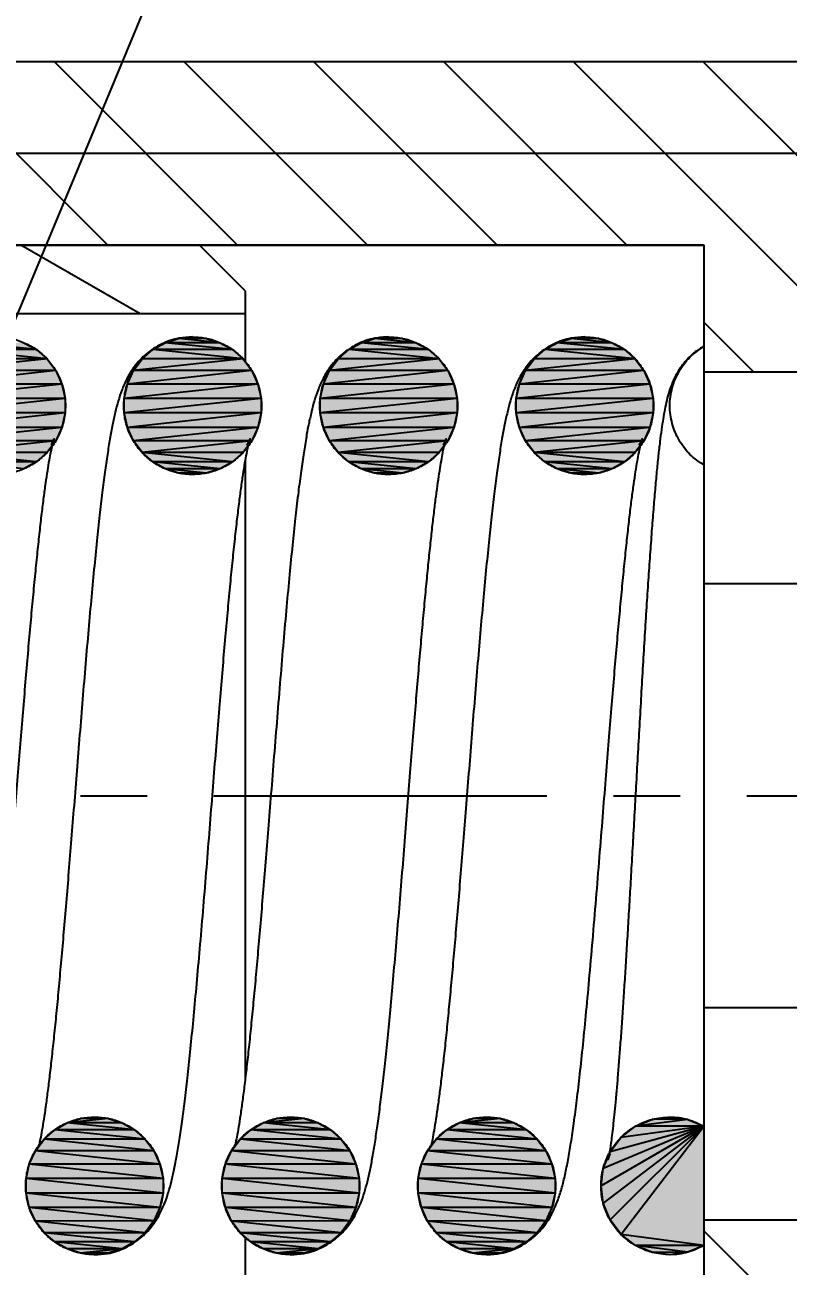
# Model space of a CAD drawing. Extents: x 0 to 210, y 0 to 297.
# Drawn here: x 161.69 to 178.33, y 159.8 to 186.85 of the extents above; entities that cross this region are included whole.
import ezdxf
from ezdxf.enums import TextEntityAlignment as Align

# ---------------------------------------------------------------- set-up
doc = ezdxf.new("R2010")
doc.units = 0
doc.header["$LTSCALE"] = 19.36
doc.header["$MEASUREMENT"] = 0
doc.linetypes.add('CENTER', pattern=[0.6, 0.375, -0.075, 0.075, -0.075])
doc.layers.get('0').update_dxf_attribs({"linetype": 'CONTINUOUS'})
doc.layers.add('DEFAULT_1', color=7, linetype='CENTER')
doc.styles.add('TEXTSTYLE_0', font='txt', dxfattribs={"width": 0.8})
doc.dimstyles.new('DIMSTYLE_1', dxfattribs={"dimtxt": 3.6, "dimasz": 0.18, "dimexe": 0.18, "dimexo": 0.0625, "dimgap": 0.09, "dimtad": 0, "dimtih": 1, "dimtoh": 1, "dimlfac": 0.5, "dimzin": 0, "dimdsep": 46, "dimtxsty": 'STANDARD', "dimcen": 0.09, "dimadec": 0, "dimazin": 0, "dimtol": 1, "dimtp": 5, "dimtm": 5, "dimtfac": 0, "dimtdec": 4, "dimtofl": 0, "dimtmove": 0, "dimatfit": 3, "dimfxl": 1, "dimtolj": 1, "dimtzin": 0, "dimarcsym": 0})
doc.dimstyles.new('DIMSTYLE_2', dxfattribs={"dimtxt": 3.6, "dimasz": 0.18, "dimexe": 0.18, "dimexo": 0.0625, "dimgap": 0.09, "dimtad": 0, "dimtih": 1, "dimtoh": 1, "dimlfac": 0.5, "dimzin": 0, "dimdsep": 46, "dimtxsty": 'STANDARD', "dimcen": 0.09, "dimadec": 0, "dimazin": 0, "dimtp": 0.2, "dimtm": 0.2, "dimtfac": 0, "dimtdec": 4, "dimtofl": 0, "dimtmove": 0, "dimatfit": 3, "dimfxl": 1, "dimtolj": 1, "dimtzin": 0, "dimarcsym": 0})

# ---------------------------------------------------------------- blocks, each defined once
blk = doc.blocks.new('*D0')
at = {"color": 2, "linetype": 'Continuous'}
for p, q in [((86.497, 170.05), (86.497, 140.652)), ((192.497, 156.05), (192.497, 140.652)), ((86.497, 142.652), (139.497, 142.652)), ((192.497, 142.652), (139.497, 142.652))]:
    blk.add_line(p, q, dxfattribs=at)
for points in [[(89.497, 143.152), (86.497, 142.652), (89.497, 142.152)], [(189.497, 142.152), (192.497, 142.652), (189.497, 143.152)]]:
    blk.add_solid(points, dxfattribs=at)
at = {"color": 2, "linetype": 'Continuous', "style": 'TEXTSTYLE_0', "oblique": 12}
for s, width, p, p2 in [('53', 0.78, (132.304, 143.572), (136.984, 143.572)), ('%%p5', 1.09, (136.984, 143.572), (143.524, 143.572))]:
    blk.add_text(s, height=3.6, dxfattribs=dict(at, width=width)).set_placement(p, p2, align=Align.FIT)
blk = doc.blocks.new('*D3')
at = {"color": 2, "linetype": 'Continuous'}
for p, q in [((150.927, 170.05), (150.927, 219.93)), ((176.497, 182.05), (148.927, 182.05)), ((150.927, 182.05), (150.927, 170.05)), ((150.927, 158.05), (150.927, 170.05)), ((176.497, 158.05), (148.927, 158.05))]:
    blk.add_line(p, q, dxfattribs=at)
for points in [[(151.427, 179.05), (150.927, 182.05), (150.427, 179.05)], [(150.427, 161.05), (150.927, 158.05), (151.427, 161.05)]]:
    blk.add_solid(points, dxfattribs=at)
at = {"color": 2, "linetype": 'Continuous', "style": 'TEXTSTYLE_0', "oblique": 12}
for s, width, p, p2 in [('H9/f9', 0.696429, (150.007, 208.23), (150.007, 219.93)), ('12', 0.975, (150.007, 203.55), (150.007, 208.23)), ('%%c', 2, (150.007, 198.75), (150.007, 203.55))]:
    blk.add_text(s, height=3.6, rotation=90, dxfattribs=dict(at, width=width)).set_placement(p, p2, align=Align.FIT)
blk = doc.blocks.new('BALLOON_BL3')
at = {"color": 2, "linetype": 'Continuous'}
blk.add_line((160.974, 179.208), (169.094, 198.75), dxfattribs=at)

msp = doc.modelspace()

# ---------------------------------------------------------------- linework, layer by layer
at = {"color": 7, "linetype": 'Continuous'}
for p, q in [((114.497, 186.05), (190.497, 186.05)), ((112.497, 182.05), (176.497, 182.05)), ((166.497, 181.05), (165.497, 182.05)), ((176.497, 158.05), (176.497, 182.05)), ((166.497, 179.508), (166.497, 181.05)), ((166.497, 180.55), (126.497, 180.55)), ((165.343, 180.05), (165.346, 180.05)), ((169.615, 180.05), (169.619, 180.05)), ((173.888, 180.05), (173.891, 180.05)), ((176.497, 179.288), (192.23, 179.288)), ((166.497, 163.916), (166.497, 177.361)), ((165.347, 177.05), (165.346, 177.05)), ((169.62, 177.05), (169.619, 177.05)), ((173.893, 177.05), (173.891, 177.05)), ((192.23, 174.669), (176.497, 174.669)), ((192.23, 165.431), (176.497, 165.431)), ((163.208, 163.05), (163.21, 163.05)), ((167.48, 163.05), (167.482, 163.05)), ((171.753, 163.05), (171.755, 163.05)), ((176.497, 160.812), (192.23, 160.812)), ((166.497, 159.05), (166.497, 160.42)), ((163.213, 160.05), (163.21, 160.05)), ((167.486, 160.05), (167.482, 160.05)), ((171.759, 160.05), (171.755, 160.05))]:
    msp.add_line(p, q, dxfattribs=at)
at = {"color": 2, "linetype": 'Continuous'}
for p, q in [((163.498, 182.05), (159.498, 186.05)), ((166.326, 182.05), (162.326, 186.05)), ((169.155, 182.05), (165.155, 186.05)), ((171.983, 182.05), (167.983, 186.05)), ((174.812, 182.05), (170.812, 186.05)), ((180.403, 179.288), (173.64, 186.05)), ((183.231, 179.288), (176.469, 186.05)), ((192.497, 184.05), (112.497, 184.05)), ((164.203, 180.55), (161.605, 182.05)), ((177.574, 179.288), (176.497, 180.365)), ((164.479, 179.773), (164.748, 179.924)), ((164.748, 179.924), (165.041, 180.018)), ((165.944, 179.924), (164.748, 179.924)), ((168.752, 179.773), (169.021, 179.924)), ((169.021, 179.924), (169.313, 180.018)), ((170.217, 179.924), (169.021, 179.924)), ((173.025, 179.773), (173.293, 179.924)), ((173.293, 179.924), (173.586, 180.018)), ((174.489, 179.924), (173.293, 179.924)), ((161.94, 179.774), (160.207, 179.773)), ((164.246, 179.57), (164.479, 179.773)), ((166.212, 179.774), (164.479, 179.773)), ((168.519, 179.57), (168.752, 179.773)), ((170.485, 179.774), (168.752, 179.773)), ((172.792, 179.57), (173.025, 179.773)), ((174.758, 179.774), (173.025, 179.773)), ((162.173, 179.57), (159.974, 179.57)), ((166.445, 179.57), (164.246, 179.57)), ((170.718, 179.57), (168.519, 179.57)), ((174.991, 179.57), (172.792, 179.57)), ((162.362, 179.316), (159.651, 179.021)), ((166.634, 179.316), (163.924, 179.021)), ((163.924, 179.021), (164.058, 179.316)), ((170.907, 179.316), (168.196, 179.021)), ((168.196, 179.021), (168.33, 179.316)), ((175.18, 179.316), (172.469, 179.021)), ((172.469, 179.021), (172.603, 179.316)), ((162.496, 179.021), (159.582, 178.707)), ((166.768, 179.021), (163.855, 178.707)), ((163.855, 178.707), (163.924, 179.021)), ((171.041, 179.021), (168.127, 178.707)), ((168.127, 178.707), (168.196, 179.021)), ((175.314, 179.021), (172.4, 178.707)), ((172.4, 178.707), (172.469, 179.021)), ((162.565, 178.707), (159.582, 178.393)), ((166.837, 178.707), (163.855, 178.393)), ((163.855, 178.393), (163.855, 178.707)), ((171.11, 178.707), (168.127, 178.393)), ((168.127, 178.393), (168.127, 178.707)), ((175.383, 178.707), (172.4, 178.393)), ((172.4, 178.393), (172.4, 178.707)), ((162.565, 178.393), (159.651, 178.079)), ((163.924, 178.079), (163.855, 178.393)), ((166.837, 178.393), (163.924, 178.079)), ((168.196, 178.079), (168.127, 178.393)), ((171.11, 178.393), (168.196, 178.079)), ((172.469, 178.079), (172.4, 178.393)), ((175.383, 178.393), (172.469, 178.079)), ((162.496, 178.079), (159.785, 177.784)), ((164.058, 177.784), (163.924, 178.079)), ((166.768, 178.079), (164.058, 177.784)), ((168.33, 177.784), (168.196, 178.079)), ((171.041, 178.079), (168.33, 177.784)), ((172.603, 177.784), (172.469, 178.079)), ((175.314, 178.079), (172.603, 177.784)), ((162.362, 177.784), (159.974, 177.53)), ((162.362, 177.784), (162.173, 177.53)), ((164.246, 177.53), (164.058, 177.784)), ((166.634, 177.784), (164.246, 177.53)), ((166.634, 177.784), (166.445, 177.53)), ((168.519, 177.53), (168.33, 177.784)), ((170.907, 177.784), (168.519, 177.53)), ((170.907, 177.784), (170.718, 177.53)), ((172.792, 177.53), (172.603, 177.784)), ((175.18, 177.784), (172.792, 177.53)), ((175.18, 177.784), (174.991, 177.53)), ((162.173, 177.53), (159.974, 177.53)), ((166.445, 177.53), (164.246, 177.53)), ((164.479, 177.327), (164.246, 177.53)), ((170.718, 177.53), (168.519, 177.53)), ((168.752, 177.327), (168.519, 177.53)), ((174.991, 177.53), (172.792, 177.53)), ((173.025, 177.327), (172.792, 177.53)), ((161.94, 177.327), (160.207, 177.327)), ((166.213, 177.327), (164.479, 177.327)), ((164.748, 177.176), (164.479, 177.327)), ((170.485, 177.327), (168.752, 177.327)), ((169.021, 177.176), (168.752, 177.327)), ((174.758, 177.327), (173.025, 177.327)), ((173.294, 177.176), (173.025, 177.327)), ((165.944, 177.176), (164.748, 177.176)), ((165.041, 177.082), (164.748, 177.176)), ((165.651, 177.082), (165.041, 177.082)), ((170.217, 177.176), (169.021, 177.176)), ((169.313, 177.082), (169.021, 177.176)), ((169.924, 177.082), (169.313, 177.082)), ((174.489, 177.176), (173.294, 177.176)), ((173.586, 177.082), (173.294, 177.176)), ((174.197, 177.082), (173.586, 177.082)), ((162.343, 162.773), (162.612, 162.924)), ((163.515, 163.018), (162.612, 162.924)), ((162.612, 162.924), (162.904, 163.018)), ((163.808, 162.924), (162.612, 162.924)), ((163.515, 163.018), (163.808, 162.924)), ((166.616, 162.773), (166.884, 162.924)), ((167.788, 163.018), (166.884, 162.924)), ((166.884, 162.924), (167.177, 163.018)), ((168.08, 162.924), (166.884, 162.924)), ((167.788, 163.018), (168.08, 162.924)), ((170.888, 162.773), (171.157, 162.924)), ((172.06, 163.018), (171.157, 162.924)), ((171.157, 162.924), (171.45, 163.018)), ((172.353, 162.924), (171.157, 162.924)), ((172.06, 163.018), (172.353, 162.924)), ((174.682, 162.606), (175, 162.849)), ((176.497, 162.848), (174.682, 162.606)), ((175, 162.849), (175.366, 163)), ((176.139, 162.997), (175, 162.849)), ((162.11, 162.57), (162.343, 162.773)), ((164.076, 162.773), (162.343, 162.773)), ((166.383, 162.57), (166.616, 162.773)), ((168.349, 162.773), (166.616, 162.773)), ((170.655, 162.57), (170.888, 162.773)), ((172.622, 162.773), (170.888, 162.773)), ((161.787, 162.021), (161.921, 162.316)), ((161.921, 162.316), (162.11, 162.57)), ((164.498, 162.316), (161.921, 162.316)), ((164.309, 162.57), (162.11, 162.57)), ((166.06, 162.021), (166.194, 162.316)), ((166.194, 162.316), (166.383, 162.57)), ((168.771, 162.316), (166.194, 162.316)), ((168.582, 162.57), (166.383, 162.57)), ((170.333, 162.021), (170.467, 162.316)), ((170.467, 162.316), (170.655, 162.57)), ((173.043, 162.316), (170.467, 162.316)), ((172.855, 162.57), (170.655, 162.57)), ((161.718, 161.707), (161.787, 162.021)), ((164.632, 162.021), (161.787, 162.021)), ((165.991, 161.707), (166.06, 162.021)), ((168.905, 162.021), (166.06, 162.021)), ((170.264, 161.707), (170.333, 162.021)), ((173.177, 162.021), (170.333, 162.021)), ((164.701, 161.708), (161.718, 161.707)), ((161.718, 161.393), (161.718, 161.707)), ((168.974, 161.708), (165.991, 161.707)), ((165.991, 161.393), (165.991, 161.707)), ((173.246, 161.708), (170.264, 161.707)), ((170.264, 161.393), (170.264, 161.707)), ((164.701, 161.393), (161.718, 161.393)), ((161.787, 161.079), (161.718, 161.393)), ((168.974, 161.393), (165.991, 161.393)), ((166.06, 161.079), (165.991, 161.393)), ((173.246, 161.393), (170.264, 161.393)), ((170.333, 161.079), (170.264, 161.393)), ((164.632, 161.079), (161.787, 161.079)), ((161.921, 160.784), (161.787, 161.079)), ((168.905, 161.079), (166.06, 161.079)), ((166.194, 160.784), (166.06, 161.079)), ((173.177, 161.079), (170.333, 161.079)), ((170.467, 160.784), (170.333, 161.079)), ((164.498, 160.785), (161.921, 160.784)), ((162.11, 160.53), (161.921, 160.784)), ((168.771, 160.785), (166.194, 160.784)), ((166.383, 160.53), (166.194, 160.784)), ((173.043, 160.785), (170.467, 160.784)), ((170.656, 160.53), (170.467, 160.784)), ((164.309, 160.53), (162.11, 160.53)), ((162.343, 160.327), (162.11, 160.53)), ((168.582, 160.53), (166.383, 160.53)), ((166.616, 160.327), (166.383, 160.53)), ((172.855, 160.53), (170.656, 160.53)), ((170.888, 160.327), (170.656, 160.53)), ((176.497, 160.253), (174.683, 160.493)), ((175.001, 160.25), (174.683, 160.493)), ((183.013, 154.05), (176.497, 160.566)), ((164.076, 160.327), (162.343, 160.327)), ((162.612, 160.176), (162.343, 160.327)), ((163.808, 160.176), (162.612, 160.176)), ((168.349, 160.327), (166.616, 160.327)), ((166.884, 160.176), (166.616, 160.327)), ((168.08, 160.176), (166.884, 160.176)), ((172.622, 160.327), (170.888, 160.327)), ((171.157, 160.176), (170.888, 160.327)), ((172.353, 160.176), (171.157, 160.176)), ((176.497, 160.253), (175.001, 160.25)), ((175.367, 160.1), (175.001, 160.25)), ((163.21, 160.05), (162.904, 160.082)), ((163.515, 160.082), (163.21, 160.05)), ((167.482, 160.05), (167.177, 160.082)), ((167.788, 160.082), (167.482, 160.05)), ((171.755, 160.05), (171.45, 160.082)), ((172.06, 160.082), (171.755, 160.05)), ((176.139, 160.104), (175.367, 160.1))]:
    msp.add_line(p, q, dxfattribs=at)
for points in [[(161.671, 179.924), (161.94, 179.774), (160.475, 179.924)], [(165.944, 179.924), (166.212, 179.774), (164.748, 179.924)], [(165.041, 180.018), (165.346, 180.05), (165.651, 180.018), (165.041, 180.018)], [(165.651, 180.018), (165.944, 179.924), (165.041, 180.018)], [(170.217, 179.924), (170.485, 179.774), (169.021, 179.924)], [(169.313, 180.018), (169.619, 180.05), (169.924, 180.018), (169.313, 180.018)], [(169.924, 180.018), (170.217, 179.924), (169.313, 180.018)], [(174.489, 179.924), (174.758, 179.774), (173.293, 179.924)], [(173.586, 180.018), (173.891, 180.05), (174.197, 180.018), (173.586, 180.018)], [(174.197, 180.018), (174.489, 179.924), (173.586, 180.018)], [(161.94, 179.774), (162.173, 179.57), (160.207, 179.773)], [(166.212, 179.774), (166.445, 179.57), (164.479, 179.773)], [(170.485, 179.774), (170.718, 179.57), (168.752, 179.773)], [(174.758, 179.774), (174.991, 179.57), (173.025, 179.773)], [(162.173, 179.57), (159.785, 179.316), (159.974, 179.57)], [(162.173, 179.57), (162.362, 179.316), (159.785, 179.316)], [(166.445, 179.57), (164.058, 179.316), (164.246, 179.57)], [(166.445, 179.57), (166.634, 179.316), (164.058, 179.316)], [(170.718, 179.57), (168.33, 179.316), (168.519, 179.57)], [(170.718, 179.57), (170.907, 179.316), (168.33, 179.316)], [(174.991, 179.57), (172.603, 179.316), (172.792, 179.57)], [(174.991, 179.57), (175.18, 179.316), (172.603, 179.316)], [(162.362, 179.316), (162.496, 179.021), (159.651, 179.021)], [(166.634, 179.316), (166.768, 179.021), (163.924, 179.021)], [(170.907, 179.316), (171.041, 179.021), (168.196, 179.021)], [(175.18, 179.316), (175.314, 179.021), (172.469, 179.021)], [(162.496, 179.021), (162.565, 178.707), (159.582, 178.707)], [(166.768, 179.021), (166.837, 178.707), (163.855, 178.707)], [(171.041, 179.021), (171.11, 178.707), (168.127, 178.707)], [(175.314, 179.021), (175.383, 178.707), (172.4, 178.707)], [(162.565, 178.707), (162.565, 178.393), (159.582, 178.393)], [(166.837, 178.707), (166.837, 178.393), (163.855, 178.393)], [(171.11, 178.707), (171.11, 178.393), (168.127, 178.393)], [(175.383, 178.707), (175.383, 178.393), (172.4, 178.393)], [(162.565, 178.393), (162.496, 178.079), (159.651, 178.079)], [(166.837, 178.393), (166.768, 178.079), (163.924, 178.079)], [(171.11, 178.393), (171.041, 178.079), (168.196, 178.079)], [(175.383, 178.393), (175.314, 178.079), (172.469, 178.079)], [(162.496, 178.079), (162.362, 177.784), (159.785, 177.784)], [(166.768, 178.079), (166.634, 177.784), (164.058, 177.784)], [(171.041, 178.079), (170.907, 177.784), (168.33, 177.784)], [(175.314, 178.079), (175.18, 177.784), (172.603, 177.784)], [(162.173, 177.53), (161.94, 177.327), (159.974, 177.53)], [(166.445, 177.53), (166.213, 177.327), (164.246, 177.53)], [(170.718, 177.53), (170.485, 177.327), (168.519, 177.53)], [(174.991, 177.53), (174.758, 177.327), (172.792, 177.53)], [(161.94, 177.327), (161.671, 177.176), (160.207, 177.327)], [(166.213, 177.327), (165.944, 177.176), (164.479, 177.327)], [(170.485, 177.327), (170.217, 177.176), (168.752, 177.327)], [(174.758, 177.327), (174.489, 177.176), (173.025, 177.327)], [(165.944, 177.176), (165.651, 177.082), (164.748, 177.176)], [(165.651, 177.082), (165.346, 177.05), (165.041, 177.082)], [(170.217, 177.176), (169.924, 177.082), (169.021, 177.176)], [(169.924, 177.082), (169.619, 177.05), (169.313, 177.082)], [(174.489, 177.176), (174.197, 177.082), (173.294, 177.176)], [(174.197, 177.082), (173.891, 177.05), (173.586, 177.082)], [(163.808, 162.924), (164.076, 162.773), (162.612, 162.924)], [(163.21, 163.05), (163.515, 163.018), (162.904, 163.018), (163.21, 163.05)], [(168.08, 162.924), (168.349, 162.773), (166.884, 162.924)], [(167.482, 163.05), (167.788, 163.018), (167.177, 163.018), (167.482, 163.05)], [(172.353, 162.924), (172.622, 162.773), (171.157, 162.924)], [(171.755, 163.05), (172.06, 163.018), (171.45, 163.018), (171.755, 163.05)], [(176.497, 162.848), (174.247, 161.55), (174.297, 161.93)], [(176.497, 162.848), (174.297, 161.17), (174.247, 161.55)], [(176.497, 162.848), (174.297, 161.93), (174.444, 162.29)], [(176.497, 162.848), (174.444, 160.809), (174.297, 161.17)], [(176.497, 162.848), (174.444, 162.29), (174.682, 162.606)], [(176.497, 162.848), (174.683, 160.493), (174.444, 160.809)], [(176.139, 162.997), (176.497, 162.848), (175, 162.849)], [(175.755, 163.05), (176.139, 162.997), (175.366, 163), (175.755, 163.05)], [(164.076, 162.773), (164.309, 162.57), (162.343, 162.773)], [(168.349, 162.773), (168.582, 162.57), (166.616, 162.773)], [(172.622, 162.773), (172.855, 162.57), (170.888, 162.773)], [(164.498, 162.316), (164.632, 162.021), (161.921, 162.316)], [(164.309, 162.57), (164.498, 162.316), (162.11, 162.57)], [(168.771, 162.316), (168.905, 162.021), (166.194, 162.316)], [(168.582, 162.57), (168.771, 162.316), (166.383, 162.57)], [(173.043, 162.316), (173.177, 162.021), (170.467, 162.316)], [(172.855, 162.57), (173.043, 162.316), (170.655, 162.57)], [(164.632, 162.021), (164.701, 161.708), (161.787, 162.021)], [(168.905, 162.021), (168.974, 161.708), (166.06, 162.021)], [(173.177, 162.021), (173.246, 161.708), (170.333, 162.021)], [(164.701, 161.708), (164.701, 161.393), (161.718, 161.707)], [(168.974, 161.708), (168.974, 161.393), (165.991, 161.707)], [(173.246, 161.708), (173.246, 161.393), (170.264, 161.707)], [(164.701, 161.393), (164.632, 161.079), (161.718, 161.393)], [(168.974, 161.393), (168.905, 161.079), (165.991, 161.393)], [(173.246, 161.393), (173.177, 161.079), (170.264, 161.393)], [(164.632, 161.079), (164.498, 160.785), (161.787, 161.079)], [(168.905, 161.079), (168.771, 160.785), (166.06, 161.079)], [(173.177, 161.079), (173.043, 160.785), (170.333, 161.079)], [(164.498, 160.785), (164.309, 160.53), (161.921, 160.784)], [(168.771, 160.785), (168.582, 160.53), (166.194, 160.784)], [(173.043, 160.785), (172.855, 160.53), (170.467, 160.784)], [(164.309, 160.53), (164.076, 160.327), (162.11, 160.53)], [(168.582, 160.53), (168.349, 160.327), (166.383, 160.53)], [(172.855, 160.53), (172.622, 160.327), (170.656, 160.53)], [(164.076, 160.327), (163.808, 160.176), (162.343, 160.327)], [(163.808, 160.176), (162.904, 160.082), (162.612, 160.176)], [(163.808, 160.176), (163.515, 160.082), (162.904, 160.082)], [(168.349, 160.327), (168.08, 160.176), (166.616, 160.327)], [(168.08, 160.176), (167.177, 160.082), (166.884, 160.176)], [(168.08, 160.176), (167.788, 160.082), (167.177, 160.082)], [(172.622, 160.327), (172.353, 160.176), (170.888, 160.327)], [(172.353, 160.176), (171.45, 160.082), (171.157, 160.176)], [(172.353, 160.176), (172.06, 160.082), (171.45, 160.082)], [(176.497, 160.253), (176.139, 160.104), (175.001, 160.25)], [(176.139, 160.104), (175.755, 160.05), (175.367, 160.1)]]:
    msp.add_lwpolyline(points, dxfattribs=at)
at = {"color": 7, "linetype": 'Continuous'}
for points, knots in [([(161.073, 180.05), (161.176, 180.044), (161.381, 180.031), (161.675, 179.932), (161.946, 179.782), (162.183, 179.576), (162.372, 179.319), (162.506, 179.025), (162.576, 178.711), (162.576, 178.389), (162.506, 178.075), (162.372, 177.781), (162.183, 177.524), (161.946, 177.318), (161.675, 177.168), (161.381, 177.07), (161.177, 177.057), (161.075, 177.05)], [0, 0, 0, 0, 0.306955, 0.614244, 0.922063, 1.231264, 1.548298, 1.871862, 2.193146, 2.507807, 2.829212, 3.152753, 3.469619, 3.7787, 4.086568, 4.393881, 4.699072, 4.699072, 4.699072, 4.699072]), ([(165.343, 180.05), (165.246, 180.044), (165.014, 180.03), (164.664, 179.908), (164.331, 179.694), (164.082, 179.427), (163.914, 179.153), (163.803, 178.896), (163.722, 178.65), (163.656, 178.398), (163.597, 178.124), (163.541, 177.818), (163.486, 177.474), (163.43, 177.084), (163.374, 176.643), (163.316, 176.144), (163.256, 175.585), (163.194, 174.964), (163.131, 174.29), (163.067, 173.572), (163.003, 172.823), (162.939, 172.055), (162.876, 171.28), (162.815, 170.51), (162.754, 169.755), (162.695, 169.023), (162.638, 168.32), (162.583, 167.649), (162.529, 167.012), (162.476, 166.411), (162.425, 165.846), (162.375, 165.319), (162.326, 164.831), (162.278, 164.383), (162.232, 163.976), (162.187, 163.611), (162.144, 163.288), (162.104, 163.009), (162.065, 162.772), (162.031, 162.585), (162.008, 162.476), (161.998, 162.432)], [0, 0, 0, 0, 0.289324, 0.695179, 1.096264, 1.463804, 1.782476, 2.054054, 2.303429, 2.55782, 2.834937, 3.144334, 3.490961, 3.882255, 4.324862, 4.824937, 5.388003, 6.013662, 6.694437, 7.41967, 8.176178, 8.950612, 9.731584, 10.507859, 11.268531, 12.004306, 12.710592, 13.38463, 14.024362, 14.628299, 15.195407, 15.724991, 16.216186, 16.667427, 17.077419, 17.445264, 17.770382, 18.052708, 18.292518, 18.489457, 18.62454, 18.62454, 18.62454, 18.62454]), ([(165.346, 177.05), (165.243, 177.056), (165.038, 177.069), (164.744, 177.168), (164.473, 177.318), (164.236, 177.524), (164.047, 177.781), (163.913, 178.075), (163.843, 178.389), (163.843, 178.711), (163.913, 179.026), (164.047, 179.32), (164.236, 179.576), (164.473, 179.782), (164.744, 179.932), (165.037, 180.03), (165.241, 180.044), (165.343, 180.05)], [0, 0, 0, 0, 0.306955, 0.614244, 0.922063, 1.231264, 1.548298, 1.871862, 2.193146, 2.507807, 2.829212, 3.152753, 3.469619, 3.7787, 4.086568, 4.393881, 4.697587, 4.697587, 4.697587, 4.697587]), ([(165.346, 180.05), (165.448, 180.044), (165.654, 180.031), (165.948, 179.932), (166.219, 179.782), (166.456, 179.576), (166.645, 179.319), (166.779, 179.025), (166.849, 178.711), (166.849, 178.389), (166.778, 178.075), (166.668, 177.828), (166.576, 177.695), (166.546, 177.651)], [0, 0, 0, 0, 0.306955, 0.614244, 0.922063, 1.231264, 1.548298, 1.871862, 2.193146, 2.507807, 2.829212, 3.152753, 3.312313, 3.312313, 3.312313, 3.312313]), ([(169.615, 180.05), (169.516, 180.044), (169.282, 180.029), (168.932, 179.905), (168.604, 179.694), (168.359, 179.431), (168.192, 179.162), (168.08, 178.908), (167.998, 178.663), (167.932, 178.411), (167.872, 178.134), (167.814, 177.821), (167.757, 177.463), (167.699, 177.054), (167.64, 176.59), (167.58, 176.07), (167.519, 175.491), (167.456, 174.852), (167.391, 174.153), (167.324, 173.397), (167.256, 172.592), (167.188, 171.758), (167.12, 170.921), (167.055, 170.109), (166.994, 169.34), (166.935, 168.619), (166.88, 167.937), (166.825, 167.289), (166.772, 166.676), (166.721, 166.098), (166.67, 165.556), (166.621, 165.051), (166.573, 164.584), (166.526, 164.156), (166.479, 163.765), (166.435, 163.416), (166.391, 163.108), (166.35, 162.845), (166.313, 162.629), (166.284, 162.498), (166.273, 162.437), (166.272, 162.432)], [0, 0, 0, 0, 0.296139, 0.701518, 1.09728, 1.457509, 1.770798, 2.040796, 2.289807, 2.544305, 2.823221, 3.138662, 3.499459, 3.91145, 4.378118, 4.90126, 5.482958, 6.124706, 6.82689, 7.588622, 8.403691, 9.249909, 10.099274, 10.922752, 11.693641, 12.411716, 13.095, 13.745617, 14.361865, 14.942512, 15.486685, 15.993771, 16.463313, 16.89491, 17.288097, 17.641638, 17.95298, 18.21974, 18.439709, 18.610442, 18.624497, 18.624497, 18.624497, 18.624497]), ([(169.619, 177.05), (169.516, 177.056), (169.311, 177.069), (169.017, 177.168), (168.746, 177.318), (168.509, 177.524), (168.319, 177.781), (168.186, 178.075), (168.116, 178.389), (168.116, 178.711), (168.186, 179.026), (168.32, 179.32), (168.509, 179.576), (168.746, 179.782), (169.016, 179.932), (169.31, 180.03), (169.514, 180.044), (169.615, 180.05)], [0, 0, 0, 0, 0.306955, 0.614244, 0.922063, 1.231264, 1.548298, 1.871862, 2.193146, 2.507807, 2.829212, 3.152753, 3.469619, 3.7787, 4.086568, 4.393881, 4.697522, 4.697522, 4.697522, 4.697522]), ([(169.619, 180.05), (169.721, 180.044), (169.926, 180.031), (170.221, 179.932), (170.492, 179.782), (170.728, 179.576), (170.918, 179.319), (171.051, 179.025), (171.121, 178.711), (171.121, 178.389), (171.051, 178.075), (170.961, 177.875), (170.904, 177.78), (170.903, 177.777)], [0, 0, 0, 0, 0.306955, 0.614244, 0.922063, 1.231264, 1.548298, 1.871862, 2.193146, 2.507807, 2.829212, 3.152753, 3.160955, 3.160955, 3.160955, 3.160955]), ([(173.888, 180.05), (173.791, 180.044), (173.56, 180.03), (173.214, 179.909), (172.887, 179.702), (172.638, 179.44), (172.468, 179.17), (172.353, 178.911), (172.27, 178.66), (172.203, 178.403), (172.142, 178.124), (172.085, 177.813), (172.029, 177.461), (171.973, 177.063), (171.916, 176.615), (171.858, 176.112), (171.798, 175.555), (171.738, 174.944), (171.676, 174.283), (171.613, 173.579), (171.55, 172.842), (171.487, 172.082), (171.424, 171.311), (171.363, 170.543), (171.302, 169.79), (171.244, 169.063), (171.188, 168.368), (171.133, 167.706), (171.08, 167.078), (171.028, 166.484), (170.977, 165.923), (170.928, 165.395), (170.879, 164.902), (170.83, 164.445), (170.783, 164.027), (170.738, 163.649), (170.693, 163.313), (170.651, 163.021), (170.611, 162.775), (170.577, 162.583), (170.553, 162.474), (170.544, 162.432)], [0, 0, 0, 0, 0.291377, 0.691104, 1.083347, 1.444839, 1.762798, 2.037938, 2.293292, 2.554191, 2.835866, 3.149332, 3.503193, 3.903512, 4.354673, 4.859719, 5.420476, 6.036415, 6.702593, 7.411742, 8.154814, 8.921356, 9.699564, 10.475471, 11.234726, 11.965177, 12.662894, 13.326991, 13.957227, 14.553777, 15.117037, 15.647409, 16.14396, 16.604154, 17.025717, 17.406741, 17.745639, 18.04104, 18.291602, 18.495703, 18.624842, 18.624842, 18.624842, 18.624842]), ([(173.891, 177.05), (173.789, 177.056), (173.584, 177.069), (173.289, 177.168), (173.018, 177.318), (172.782, 177.524), (172.592, 177.781), (172.459, 178.075), (172.389, 178.389), (172.389, 178.711), (172.459, 179.026), (172.592, 179.32), (172.782, 179.576), (173.018, 179.782), (173.289, 179.932), (173.583, 180.03), (173.787, 180.044), (173.888, 180.05)], [0, 0, 0, 0, 0.306955, 0.614244, 0.922063, 1.231264, 1.548298, 1.871862, 2.193146, 2.507807, 2.829212, 3.152753, 3.469619, 3.7787, 4.086568, 4.393881, 4.697692, 4.697692, 4.697692, 4.697692]), ([(173.891, 180.05), (173.994, 180.044), (174.199, 180.031), (174.493, 179.932), (174.764, 179.782), (175.001, 179.576), (175.191, 179.319), (175.324, 179.025), (175.394, 178.711), (175.394, 178.389), (175.324, 178.075), (175.214, 177.828), (175.122, 177.695), (175.092, 177.651)], [0, 0, 0, 0, 0.306955, 0.614244, 0.922063, 1.231264, 1.548298, 1.871862, 2.193146, 2.507807, 2.829212, 3.152753, 3.312313, 3.312313, 3.312313, 3.312313]), ([(176.497, 179.851), (176.469, 179.835), (176.335, 179.756), (176.13, 179.584), (175.934, 179.325), (175.81, 179.081), (175.732, 178.865), (175.678, 178.667), (175.636, 178.469), (175.598, 178.256), (175.563, 178.019), (175.528, 177.75), (175.493, 177.443), (175.458, 177.096), (175.423, 176.707), (175.386, 176.275), (175.35, 175.801), (175.312, 175.287), (175.274, 174.734), (175.236, 174.147), (175.198, 173.531), (175.159, 172.892), (175.121, 172.237), (175.083, 171.574), (175.045, 170.912), (175.009, 170.258), (174.973, 169.619), (174.938, 168.999), (174.904, 168.401), (174.87, 167.825), (174.838, 167.273), (174.806, 166.744), (174.775, 166.24), (174.744, 165.761), (174.713, 165.307), (174.684, 164.879), (174.654, 164.479), (174.625, 164.108), (174.597, 163.766), (174.57, 163.454), (174.543, 163.173), (174.517, 162.923), (174.492, 162.705), (174.468, 162.518), (174.448, 162.37), (174.425, 162.242), (174.417, 162.188), (174.397, 162.107), (174.417, 162.175), (174.43, 162.205), (174.447, 162.24), (174.451, 162.248)], [0, 0, 0, 0, 0.095568, 0.467321, 0.793978, 1.06457, 1.285092, 1.482083, 1.679862, 1.891983, 2.129415, 2.399486, 2.706988, 3.055116, 3.445644, 3.879139, 4.355057, 4.871804, 5.426786, 6.016488, 6.636106, 7.278994, 7.937651, 8.604096, 9.270132, 9.927627, 10.569048, 11.190444, 11.790227, 12.367271, 12.920791, 13.450269, 13.955375, 14.4359, 14.891314, 15.320319, 15.721707, 16.09447, 16.437788, 16.751004, 17.033586, 17.28507, 17.504984, 17.692673, 17.847071, 17.966414, 18.047451, 18.083808, 18.104015, 18.19446, 18.218472, 18.218472, 18.218472, 18.218472]), ([(176.497, 177.253), (176.388, 177.326), (176.171, 177.473), (175.935, 177.794), (175.783, 178.158), (175.729, 178.55), (175.783, 178.942), (175.935, 179.306), (176.171, 179.627), (176.388, 179.774), (176.497, 179.848)], [0, 0, 0, 0, 0.391408, 0.782461, 1.173644, 1.564658, 1.955673, 2.346856, 2.737909, 3.129316, 3.129316, 3.129316, 3.129316]), ([(160.82, 162.789), (160.844, 162.966), (160.897, 163.355), (160.969, 163.971), (161.041, 164.648), (161.11, 165.357), (161.177, 166.09), (161.243, 166.837), (161.306, 167.592), (161.368, 168.347), (161.429, 169.097), (161.488, 169.836), (161.546, 170.56), (161.602, 171.264), (161.658, 171.944), (161.712, 172.596), (161.765, 173.218), (161.817, 173.807), (161.868, 174.361), (161.918, 174.877), (161.966, 175.355), (162.013, 175.792), (162.058, 176.188), (162.102, 176.542), (162.144, 176.855), (162.184, 177.124), (162.223, 177.355), (162.255, 177.535), (162.29, 177.69), (162.302, 177.756), (162.333, 177.849), (162.302, 177.769), (162.282, 177.734), (162.258, 177.696), (162.253, 177.688)], [0, 0, 0, 0, 0.536046, 1.177656, 1.861189, 2.576966, 3.315533, 4.068436, 4.828111, 5.587845, 6.341793, 7.084919, 7.812637, 8.5203, 9.203766, 9.859477, 10.484428, 11.076126, 11.632542, 12.151874, 12.632335, 13.072535, 13.471501, 13.828616, 14.143583, 14.416701, 14.648275, 14.83789, 14.983832, 15.082196, 15.12406, 15.150411, 15.258629, 15.285741, 15.285741, 15.285741, 15.285741]), ([(163.213, 160.05), (163.307, 160.056), (163.535, 160.069), (163.879, 160.187), (164.207, 160.393), (164.455, 160.65), (164.625, 160.916), (164.739, 161.168), (164.822, 161.41), (164.888, 161.656), (164.948, 161.924), (165.005, 162.227), (165.062, 162.573), (165.119, 162.968), (165.176, 163.415), (165.235, 163.919), (165.296, 164.481), (165.358, 165.104), (165.423, 165.789), (165.489, 166.536), (165.558, 167.336), (165.627, 168.17), (165.695, 169.015), (165.761, 169.844), (165.825, 170.642), (165.886, 171.399), (165.945, 172.115), (166.001, 172.792), (166.056, 173.43), (166.11, 174.03), (166.162, 174.589), (166.213, 175.107), (166.263, 175.581), (166.31, 176.012), (166.357, 176.398), (166.401, 176.741), (166.444, 177.037), (166.484, 177.292), (166.519, 177.491), (166.558, 177.667), (166.57, 177.736), (166.606, 177.848), (166.577, 177.776), (166.557, 177.738), (166.532, 177.697), (166.525, 177.687)], [0, 0, 0, 0, 0.282372, 0.682799, 1.075145, 1.433866, 1.746833, 2.016304, 2.262522, 2.511244, 2.781846, 3.086809, 3.435139, 3.832899, 4.283809, 4.789885, 5.353972, 5.979016, 6.667134, 7.419332, 8.229159, 9.075194, 9.931449, 10.770557, 11.571629, 12.33106, 13.049313, 13.727873, 14.368639, 14.971258, 15.533623, 16.054089, 16.531485, 16.965022, 17.354246, 17.699087, 17.999492, 18.255205, 18.465441, 18.628309, 18.739556, 18.792051, 18.810506, 18.917869, 18.952272, 18.952272, 18.952272, 18.952272]), ([(167.486, 160.05), (167.581, 160.056), (167.81, 160.069), (168.156, 160.189), (168.483, 160.395), (168.729, 160.652), (168.897, 160.916), (169.011, 161.166), (169.093, 161.404), (169.158, 161.646), (169.217, 161.905), (169.272, 162.193), (169.325, 162.515), (169.379, 162.876), (169.432, 163.28), (169.487, 163.732), (169.543, 164.235), (169.6, 164.791), (169.659, 165.402), (169.72, 166.066), (169.783, 166.776), (169.846, 167.521), (169.909, 168.285), (169.971, 169.054), (170.031, 169.811), (170.09, 170.544), (170.147, 171.247), (170.201, 171.916), (170.254, 172.55), (170.304, 173.146), (170.354, 173.707), (170.401, 174.231), (170.448, 174.72), (170.493, 175.175), (170.537, 175.596), (170.58, 175.981), (170.621, 176.333), (170.662, 176.65), (170.701, 176.932), (170.738, 177.178), (170.774, 177.391), (170.805, 177.558), (170.838, 177.701), (170.85, 177.762), (170.878, 177.848), (170.848, 177.769), (170.828, 177.736), (170.804, 177.696), (170.798, 177.688)], [0, 0, 0, 0, 0.285355, 0.687514, 1.079919, 1.436596, 1.746294, 2.013356, 2.257706, 2.501988, 2.764336, 3.05513, 3.37984, 3.743192, 4.14991, 4.603951, 5.108683, 5.666891, 6.280687, 6.950244, 7.667633, 8.420046, 9.1926, 9.96913, 10.733062, 11.4708, 12.177014, 12.848746, 13.484212, 14.082995, 14.645312, 15.171745, 15.663097, 16.120062, 16.542669, 16.930891, 17.284757, 17.604271, 17.889316, 18.139551, 18.353574, 18.529401, 18.664514, 18.75502, 18.793975, 18.81913, 18.926392, 18.955723, 18.955723, 18.955723, 18.955723]), ([(170.903, 177.777), (170.845, 177.692), (170.729, 177.521), (170.491, 177.318), (170.221, 177.168), (169.927, 177.07), (169.722, 177.057), (169.62, 177.05)], [0, 0, 0, 0, 0.30871, 0.61779, 0.925658, 1.232971, 1.538454, 1.538454, 1.538454, 1.538454]), ([(171.759, 160.05), (171.862, 160.057), (172.099, 160.072), (172.449, 160.199), (172.775, 160.411), (173.024, 160.68), (173.197, 160.965), (173.314, 161.244), (173.399, 161.517), (173.469, 161.806), (173.534, 162.13), (173.597, 162.503), (173.66, 162.937), (173.725, 163.437), (173.791, 164.008), (173.859, 164.653), (173.93, 165.373), (174.002, 166.167), (174.077, 167.023), (174.151, 167.918), (174.224, 168.815), (174.293, 169.677), (174.358, 170.484), (174.418, 171.235), (174.476, 171.938), (174.53, 172.598), (174.583, 173.218), (174.635, 173.801), (174.685, 174.348), (174.734, 174.86), (174.782, 175.333), (174.828, 175.767), (174.873, 176.161), (174.917, 176.515), (174.959, 176.829), (174.999, 177.102), (175.038, 177.336), (175.07, 177.521), (175.106, 177.682), (175.118, 177.748), (175.151, 177.849), (175.122, 177.773), (175.102, 177.737), (175.077, 177.697), (175.071, 177.688)], [0, 0, 0, 0, 0.310064, 0.711007, 1.098538, 1.466534, 1.801463, 2.095141, 2.370458, 2.65983, 2.985179, 3.360695, 3.796617, 4.299641, 4.873828, 5.52209, 6.245746, 7.044039, 7.911987, 8.823476, 9.738001, 10.612786, 11.417387, 12.167989, 12.872216, 13.533029, 14.154069, 14.739125, 15.289496, 15.803463, 16.279501, 16.716474, 17.113586, 17.470329, 17.786744, 18.062928, 18.298636, 18.492964, 18.643767, 18.746667, 18.792786, 18.815533, 18.921114, 18.953985, 18.953985, 18.953985, 18.953985]), ([(166.546, 177.651), (166.513, 177.61), (166.417, 177.488), (166.219, 177.318), (165.948, 177.168), (165.654, 177.07), (165.449, 177.057), (165.347, 177.05)], [0, 0, 0, 0, 0.157761, 0.466842, 0.77471, 1.082023, 1.387609, 1.387609, 1.387609, 1.387609]), ([(175.092, 177.651), (175.059, 177.61), (174.962, 177.488), (174.764, 177.318), (174.494, 177.168), (174.2, 177.07), (173.995, 177.057), (173.893, 177.05)], [0, 0, 0, 0, 0.157761, 0.466842, 0.77471, 1.082023, 1.387205, 1.387205, 1.387205, 1.387205]), ([(162.009, 162.449), (162.042, 162.49), (162.139, 162.612), (162.337, 162.782), (162.607, 162.932), (162.901, 163.031), (163.106, 163.044), (163.208, 163.05)], [0, 0, 0, 0, 0.157857, 0.467078, 0.774927, 1.082249, 1.387314, 1.387314, 1.387314, 1.387314]), ([(163.21, 163.05), (163.312, 163.044), (163.517, 163.031), (163.812, 162.932), (164.083, 162.782), (164.319, 162.576), (164.509, 162.32), (164.642, 162.026), (164.712, 161.711), (164.712, 161.389), (164.642, 161.075), (164.509, 160.781), (164.319, 160.524), (164.083, 160.318), (163.812, 160.168), (163.518, 160.07), (163.314, 160.057), (163.213, 160.05)], [0, 0, 0, 0, 0.307019, 0.614301, 0.922139, 1.231201, 1.548059, 1.871602, 2.193013, 2.507672, 2.828948, 3.152508, 3.469551, 3.778772, 4.086621, 4.393943, 4.6977, 4.6977, 4.6977, 4.6977]), ([(166.282, 162.449), (166.315, 162.49), (166.411, 162.612), (166.61, 162.782), (166.88, 162.932), (167.174, 163.03), (167.378, 163.044), (167.48, 163.05)], [0, 0, 0, 0, 0.157857, 0.467078, 0.774927, 1.082249, 1.38688, 1.38688, 1.38688, 1.38688]), ([(167.482, 163.05), (167.585, 163.044), (167.79, 163.031), (168.084, 162.932), (168.355, 162.782), (168.592, 162.576), (168.781, 162.32), (168.915, 162.026), (168.985, 161.711), (168.985, 161.389), (168.915, 161.075), (168.782, 160.781), (168.592, 160.524), (168.355, 160.318), (168.084, 160.168), (167.791, 160.07), (167.587, 160.057), (167.486, 160.05)], [0, 0, 0, 0, 0.307019, 0.614301, 0.922139, 1.231201, 1.548059, 1.871602, 2.193013, 2.507672, 2.828948, 3.152508, 3.469551, 3.778772, 4.086621, 4.393943, 4.697628, 4.697628, 4.697628, 4.697628]), ([(170.471, 162.324), (170.529, 162.409), (170.645, 162.58), (170.883, 162.782), (171.153, 162.932), (171.447, 163.031), (171.651, 163.044), (171.753, 163.05)], [0, 0, 0, 0, 0.307707, 0.616928, 0.924777, 1.2321, 1.537272, 1.537272, 1.537272, 1.537272]), ([(171.755, 163.05), (171.858, 163.044), (172.063, 163.031), (172.357, 162.932), (172.628, 162.782), (172.865, 162.576), (173.054, 162.32), (173.188, 162.026), (173.258, 161.711), (173.258, 161.389), (173.188, 161.075), (173.054, 160.781), (172.865, 160.524), (172.628, 160.318), (172.357, 160.168), (172.064, 160.07), (171.86, 160.057), (171.759, 160.05)], [0, 0, 0, 0, 0.307019, 0.614301, 0.922139, 1.231201, 1.548059, 1.871602, 2.193013, 2.507672, 2.828948, 3.152508, 3.469551, 3.778772, 4.086621, 4.393943, 4.69737, 4.69737, 4.69737, 4.69737]), ([(175.747, 160.05), (175.619, 160.06), (175.359, 160.081), (174.991, 160.237), (174.67, 160.479), (174.431, 160.799), (174.282, 161.164), (174.23, 161.55), (174.282, 161.936), (174.43, 162.3), (174.67, 162.621), (174.99, 162.862), (175.358, 163.019), (175.619, 163.04), (175.747, 163.05)], [0, 0, 0, 0, 0.382918, 0.779207, 1.178849, 1.575319, 1.964348, 2.347916, 2.73121, 3.119975, 3.515929, 3.915696, 4.312281, 4.696104, 4.696104, 4.696104, 4.696104]), ([(175.747, 163.05), (175.75, 163.05), (175.881, 163.05), (176.146, 163.016), (176.38, 162.904), (176.497, 162.848)], [0, 0, 0, 0, 0.0078286, 0.3955484, 0.7834515, 0.7834515, 0.7834515, 0.7834515]), ([(163.21, 160.05), (163.107, 160.056), (162.902, 160.069), (162.607, 160.168), (162.337, 160.318), (162.1, 160.524), (161.91, 160.78), (161.777, 161.074), (161.707, 161.389), (161.707, 161.711), (161.777, 162.025), (161.887, 162.272), (161.979, 162.405), (162.009, 162.449)], [0, 0, 0, 0, 0.307019, 0.614301, 0.922139, 1.231201, 1.548059, 1.871602, 2.193013, 2.507672, 2.828948, 3.152508, 3.31215, 3.31215, 3.31215, 3.31215]), ([(167.482, 160.05), (167.38, 160.056), (167.175, 160.069), (166.88, 160.168), (166.609, 160.318), (166.373, 160.524), (166.183, 160.78), (166.05, 161.074), (165.98, 161.389), (165.979, 161.711), (166.05, 162.025), (166.16, 162.272), (166.252, 162.405), (166.282, 162.449)], [0, 0, 0, 0, 0.307019, 0.614301, 0.922139, 1.231201, 1.548059, 1.871602, 2.193013, 2.507672, 2.828948, 3.152508, 3.31215, 3.31215, 3.31215, 3.31215]), ([(171.755, 160.05), (171.653, 160.056), (171.447, 160.069), (171.153, 160.168), (170.882, 160.318), (170.645, 160.524), (170.456, 160.78), (170.322, 161.074), (170.252, 161.389), (170.252, 161.711), (170.322, 162.025), (170.413, 162.226), (170.47, 162.321), (170.471, 162.324)], [0, 0, 0, 0, 0.307019, 0.614301, 0.922139, 1.231201, 1.548059, 1.871602, 2.193013, 2.507672, 2.828948, 3.152508, 3.161895, 3.161895, 3.161895, 3.161895]), ([(176.497, 160.253), (176.38, 160.196), (176.146, 160.084), (175.882, 160.05), (175.75, 160.05), (175.747, 160.05)], [0, 0, 0, 0, 0.3878607, 0.7753594, 0.7835057, 0.7835057, 0.7835057, 0.7835057])]:
    msp.add_open_spline(points, degree=3, knots=knots, dxfattribs=at)
at = {"color": 2, "linetype": 'Continuous'}
for points in [[(160.207, 179.773), (160.475, 179.924), (161.94, 179.774)], [(161.671, 179.924), (161.94, 179.774), (160.475, 179.924)], [(164.479, 179.773), (164.748, 179.924), (166.212, 179.774)], [(164.748, 179.924), (165.041, 180.018), (165.944, 179.924)], [(165.944, 179.924), (166.212, 179.774), (164.748, 179.924)], [(165.041, 180.018), (165.346, 180.05), (165.651, 180.018)], [(165.651, 180.018), (165.944, 179.924), (165.041, 180.018)], [(168.752, 179.773), (169.021, 179.924), (170.485, 179.774)], [(169.021, 179.924), (169.313, 180.018), (170.217, 179.924)], [(170.217, 179.924), (170.485, 179.774), (169.021, 179.924)], [(169.313, 180.018), (169.619, 180.05), (169.924, 180.018)], [(169.924, 180.018), (170.217, 179.924), (169.313, 180.018)], [(173.025, 179.773), (173.293, 179.924), (174.758, 179.774)], [(173.293, 179.924), (173.586, 180.018), (174.489, 179.924)], [(174.489, 179.924), (174.758, 179.774), (173.293, 179.924)], [(173.586, 180.018), (173.891, 180.05), (174.197, 180.018)], [(174.197, 180.018), (174.489, 179.924), (173.586, 180.018)], [(159.974, 179.57), (160.207, 179.773), (162.173, 179.57)], [(161.94, 179.774), (162.173, 179.57), (160.207, 179.773)], [(164.246, 179.57), (164.479, 179.773), (166.445, 179.57)], [(166.212, 179.774), (166.445, 179.57), (164.479, 179.773)], [(168.519, 179.57), (168.752, 179.773), (170.718, 179.57)], [(170.485, 179.774), (170.718, 179.57), (168.752, 179.773)], [(172.792, 179.57), (173.025, 179.773), (174.991, 179.57)], [(174.758, 179.774), (174.991, 179.57), (173.025, 179.773)], [(159.974, 179.57), (162.173, 179.57), (159.785, 179.316)], [(162.173, 179.57), (162.362, 179.316), (159.785, 179.316)], [(164.246, 179.57), (166.445, 179.57), (164.058, 179.316)], [(166.445, 179.57), (166.634, 179.316), (164.058, 179.316)], [(168.519, 179.57), (170.718, 179.57), (168.33, 179.316)], [(170.718, 179.57), (170.907, 179.316), (168.33, 179.316)], [(172.792, 179.57), (174.991, 179.57), (172.603, 179.316)], [(174.991, 179.57), (175.18, 179.316), (172.603, 179.316)], [(159.651, 179.021), (159.785, 179.316), (162.362, 179.316)], [(162.362, 179.316), (162.496, 179.021), (159.651, 179.021)], [(163.924, 179.021), (164.058, 179.316), (166.634, 179.316)], [(166.634, 179.316), (166.768, 179.021), (163.924, 179.021)], [(168.196, 179.021), (168.33, 179.316), (170.907, 179.316)], [(170.907, 179.316), (171.041, 179.021), (168.196, 179.021)], [(172.469, 179.021), (172.603, 179.316), (175.18, 179.316)], [(175.18, 179.316), (175.314, 179.021), (172.469, 179.021)], [(159.582, 178.707), (159.651, 179.021), (162.496, 179.021)], [(162.496, 179.021), (162.565, 178.707), (159.582, 178.707)], [(163.855, 178.707), (163.924, 179.021), (166.768, 179.021)], [(166.768, 179.021), (166.837, 178.707), (163.855, 178.707)], [(168.127, 178.707), (168.196, 179.021), (171.041, 179.021)], [(171.041, 179.021), (171.11, 178.707), (168.127, 178.707)], [(172.4, 178.707), (172.469, 179.021), (175.314, 179.021)], [(175.314, 179.021), (175.383, 178.707), (172.4, 178.707)], [(159.582, 178.393), (159.582, 178.707), (162.565, 178.707)], [(162.565, 178.707), (162.565, 178.393), (159.582, 178.393)], [(163.855, 178.393), (163.855, 178.707), (166.837, 178.707)], [(166.837, 178.707), (166.837, 178.393), (163.855, 178.393)], [(168.127, 178.393), (168.127, 178.707), (171.11, 178.707)], [(171.11, 178.707), (171.11, 178.393), (168.127, 178.393)], [(172.4, 178.393), (172.4, 178.707), (175.383, 178.707)], [(175.383, 178.707), (175.383, 178.393), (172.4, 178.393)], [(159.651, 178.079), (159.582, 178.393), (162.565, 178.393)], [(162.565, 178.393), (162.496, 178.079), (159.651, 178.079)], [(163.924, 178.079), (163.855, 178.393), (166.837, 178.393)], [(166.837, 178.393), (166.768, 178.079), (163.924, 178.079)], [(168.196, 178.079), (168.127, 178.393), (171.11, 178.393)], [(171.11, 178.393), (171.041, 178.079), (168.196, 178.079)], [(172.469, 178.079), (172.4, 178.393), (175.383, 178.393)], [(175.383, 178.393), (175.314, 178.079), (172.469, 178.079)], [(159.785, 177.784), (159.651, 178.079), (162.496, 178.079)], [(162.496, 178.079), (162.362, 177.784), (159.785, 177.784)], [(164.058, 177.784), (163.924, 178.079), (166.768, 178.079)], [(166.768, 178.079), (166.634, 177.784), (164.058, 177.784)], [(168.33, 177.784), (168.196, 178.079), (171.041, 178.079)], [(171.041, 178.079), (170.907, 177.784), (168.33, 177.784)], [(172.603, 177.784), (172.469, 178.079), (175.314, 178.079)], [(175.314, 178.079), (175.18, 177.784), (172.603, 177.784)], [(159.974, 177.53), (159.785, 177.784), (162.362, 177.784)], [(162.173, 177.53), (159.974, 177.53), (162.362, 177.784)], [(164.246, 177.53), (164.058, 177.784), (166.634, 177.784)], [(166.445, 177.53), (164.246, 177.53), (166.634, 177.784)], [(168.519, 177.53), (168.33, 177.784), (170.907, 177.784)], [(170.718, 177.53), (168.519, 177.53), (170.907, 177.784)], [(172.792, 177.53), (172.603, 177.784), (175.18, 177.784)], [(174.991, 177.53), (172.792, 177.53), (175.18, 177.784)], [(162.173, 177.53), (161.94, 177.327), (159.974, 177.53)], [(160.207, 177.327), (159.974, 177.53), (161.94, 177.327)], [(166.445, 177.53), (166.213, 177.327), (164.246, 177.53)], [(164.479, 177.327), (164.246, 177.53), (166.213, 177.327)], [(170.718, 177.53), (170.485, 177.327), (168.519, 177.53)], [(168.752, 177.327), (168.519, 177.53), (170.485, 177.327)], [(174.991, 177.53), (174.758, 177.327), (172.792, 177.53)], [(173.025, 177.327), (172.792, 177.53), (174.758, 177.327)], [(161.94, 177.327), (161.671, 177.176), (160.207, 177.327)], [(166.213, 177.327), (165.944, 177.176), (164.479, 177.327)], [(164.748, 177.176), (164.479, 177.327), (165.944, 177.176)], [(170.485, 177.327), (170.217, 177.176), (168.752, 177.327)], [(169.021, 177.176), (168.752, 177.327), (170.217, 177.176)], [(174.758, 177.327), (174.489, 177.176), (173.025, 177.327)], [(173.294, 177.176), (173.025, 177.327), (174.489, 177.176)], [(165.944, 177.176), (165.651, 177.082), (164.748, 177.176)], [(165.041, 177.082), (164.748, 177.176), (165.651, 177.082)], [(165.651, 177.082), (165.346, 177.05), (165.041, 177.082)], [(170.217, 177.176), (169.924, 177.082), (169.021, 177.176)], [(169.313, 177.082), (169.021, 177.176), (169.924, 177.082)], [(169.924, 177.082), (169.619, 177.05), (169.313, 177.082)], [(174.489, 177.176), (174.197, 177.082), (173.294, 177.176)], [(173.586, 177.082), (173.294, 177.176), (174.197, 177.082)], [(174.197, 177.082), (173.891, 177.05), (173.586, 177.082)], [(162.343, 162.773), (162.612, 162.924), (164.076, 162.773)], [(163.808, 162.924), (162.612, 162.924), (163.515, 163.018)], [(162.612, 162.924), (162.904, 163.018), (163.515, 163.018)], [(163.808, 162.924), (164.076, 162.773), (162.612, 162.924)], [(163.21, 163.05), (163.515, 163.018), (162.904, 163.018)], [(166.616, 162.773), (166.884, 162.924), (168.349, 162.773)], [(168.08, 162.924), (166.884, 162.924), (167.788, 163.018)], [(166.884, 162.924), (167.177, 163.018), (167.788, 163.018)], [(168.08, 162.924), (168.349, 162.773), (166.884, 162.924)], [(167.482, 163.05), (167.788, 163.018), (167.177, 163.018)], [(170.888, 162.773), (171.157, 162.924), (172.622, 162.773)], [(172.353, 162.924), (171.157, 162.924), (172.06, 163.018)], [(171.157, 162.924), (171.45, 163.018), (172.06, 163.018)], [(172.353, 162.924), (172.622, 162.773), (171.157, 162.924)], [(171.755, 163.05), (172.06, 163.018), (171.45, 163.018)], [(174.297, 161.93), (176.497, 162.848), (174.247, 161.55)], [(174.247, 161.55), (176.497, 162.848), (174.297, 161.17)], [(174.444, 162.29), (176.497, 162.848), (174.297, 161.93)], [(174.297, 161.17), (176.497, 162.848), (174.444, 160.809)], [(174.682, 162.606), (176.497, 162.848), (174.444, 162.29)], [(174.444, 160.809), (176.497, 162.848), (174.683, 160.493)], [(174.682, 162.606), (175, 162.849), (176.497, 162.848)], [(176.497, 162.848), (176.497, 160.253), (174.683, 160.493)], [(175, 162.849), (175.366, 163), (176.139, 162.997)], [(176.139, 162.997), (176.497, 162.848), (175, 162.849)], [(175.755, 163.05), (176.139, 162.997), (175.366, 163)], [(162.11, 162.57), (162.343, 162.773), (164.309, 162.57)], [(164.076, 162.773), (164.309, 162.57), (162.343, 162.773)], [(166.383, 162.57), (166.616, 162.773), (168.582, 162.57)], [(168.349, 162.773), (168.582, 162.57), (166.616, 162.773)], [(170.655, 162.57), (170.888, 162.773), (172.855, 162.57)], [(172.622, 162.773), (172.855, 162.57), (170.888, 162.773)], [(161.787, 162.021), (161.921, 162.316), (164.632, 162.021)], [(161.921, 162.316), (162.11, 162.57), (164.498, 162.316)], [(164.498, 162.316), (164.632, 162.021), (161.921, 162.316)], [(164.309, 162.57), (164.498, 162.316), (162.11, 162.57)], [(166.06, 162.021), (166.194, 162.316), (168.905, 162.021)], [(166.194, 162.316), (166.383, 162.57), (168.771, 162.316)], [(168.771, 162.316), (168.905, 162.021), (166.194, 162.316)], [(168.582, 162.57), (168.771, 162.316), (166.383, 162.57)], [(170.333, 162.021), (170.467, 162.316), (173.177, 162.021)], [(170.467, 162.316), (170.655, 162.57), (173.043, 162.316)], [(173.043, 162.316), (173.177, 162.021), (170.467, 162.316)], [(172.855, 162.57), (173.043, 162.316), (170.655, 162.57)], [(161.718, 161.707), (161.787, 162.021), (164.701, 161.708)], [(164.632, 162.021), (164.701, 161.708), (161.787, 162.021)], [(165.991, 161.707), (166.06, 162.021), (168.974, 161.708)], [(168.905, 162.021), (168.974, 161.708), (166.06, 162.021)], [(170.264, 161.707), (170.333, 162.021), (173.246, 161.708)], [(173.177, 162.021), (173.246, 161.708), (170.333, 162.021)], [(164.701, 161.708), (164.701, 161.393), (161.718, 161.707)], [(161.718, 161.393), (161.718, 161.707), (164.701, 161.393)], [(168.974, 161.708), (168.974, 161.393), (165.991, 161.707)], [(165.991, 161.393), (165.991, 161.707), (168.974, 161.393)], [(173.246, 161.708), (173.246, 161.393), (170.264, 161.707)], [(170.264, 161.393), (170.264, 161.707), (173.246, 161.393)], [(164.701, 161.393), (164.632, 161.079), (161.718, 161.393)], [(161.787, 161.079), (161.718, 161.393), (164.632, 161.079)], [(168.974, 161.393), (168.905, 161.079), (165.991, 161.393)], [(166.06, 161.079), (165.991, 161.393), (168.905, 161.079)], [(173.246, 161.393), (173.177, 161.079), (170.264, 161.393)], [(170.333, 161.079), (170.264, 161.393), (173.177, 161.079)], [(164.632, 161.079), (164.498, 160.785), (161.787, 161.079)], [(161.921, 160.784), (161.787, 161.079), (164.498, 160.785)], [(168.905, 161.079), (168.771, 160.785), (166.06, 161.079)], [(166.194, 160.784), (166.06, 161.079), (168.771, 160.785)], [(173.177, 161.079), (173.043, 160.785), (170.333, 161.079)], [(170.467, 160.784), (170.333, 161.079), (173.043, 160.785)], [(164.498, 160.785), (164.309, 160.53), (161.921, 160.784)], [(162.11, 160.53), (161.921, 160.784), (164.309, 160.53)], [(168.771, 160.785), (168.582, 160.53), (166.194, 160.784)], [(166.383, 160.53), (166.194, 160.784), (168.582, 160.53)], [(173.043, 160.785), (172.855, 160.53), (170.467, 160.784)], [(170.656, 160.53), (170.467, 160.784), (172.855, 160.53)], [(164.309, 160.53), (164.076, 160.327), (162.11, 160.53)], [(162.343, 160.327), (162.11, 160.53), (164.076, 160.327)], [(168.582, 160.53), (168.349, 160.327), (166.383, 160.53)], [(166.616, 160.327), (166.383, 160.53), (168.349, 160.327)], [(172.855, 160.53), (172.622, 160.327), (170.656, 160.53)], [(170.888, 160.327), (170.656, 160.53), (172.622, 160.327)], [(175.001, 160.25), (174.683, 160.493), (176.497, 160.253)], [(164.076, 160.327), (163.808, 160.176), (162.343, 160.327)], [(162.612, 160.176), (162.343, 160.327), (163.808, 160.176)], [(162.612, 160.176), (163.808, 160.176), (162.904, 160.082)], [(163.808, 160.176), (163.515, 160.082), (162.904, 160.082)], [(168.349, 160.327), (168.08, 160.176), (166.616, 160.327)], [(166.884, 160.176), (166.616, 160.327), (168.08, 160.176)], [(166.884, 160.176), (168.08, 160.176), (167.177, 160.082)], [(168.08, 160.176), (167.788, 160.082), (167.177, 160.082)], [(172.622, 160.327), (172.353, 160.176), (170.888, 160.327)], [(171.157, 160.176), (170.888, 160.327), (172.353, 160.176)], [(171.157, 160.176), (172.353, 160.176), (171.45, 160.082)], [(172.353, 160.176), (172.06, 160.082), (171.45, 160.082)], [(176.497, 160.253), (176.139, 160.104), (175.001, 160.25)], [(175.367, 160.1), (175.001, 160.25), (176.139, 160.104)], [(163.21, 160.05), (162.904, 160.082), (163.515, 160.082)], [(167.482, 160.05), (167.177, 160.082), (167.788, 160.082)], [(171.755, 160.05), (171.45, 160.082), (172.06, 160.082)], [(176.139, 160.104), (175.755, 160.05), (175.367, 160.1)]]:
    msp.add_solid(points, dxfattribs=at)
at = {"layer": 'DEFAULT_1', "color": 2, "linetype": 'CENTER'}
msp.add_line((84.497, 170.05), (194.497, 170.05), dxfattribs=at)

# ---------------------------------------------------------------- block references
at = {"color": 2, "linetype": 'Continuous'}
msp.add_blockref('BALLOON_BL3', (0, 0), dxfattribs=at)

# ---------------------------------------------------------------- dimensions: what is measured, and where the dimension line sits
for base, p1, p2, angle, dimstyle, picture, middle in [((150.927, 182.05), (176.497, 158.05), (176.497, 182.05), 90, 'DIMSTYLE_2', '*D3', (148.207, 209.34)), ((86.497, 142.652), (192.497, 156.05), (86.497, 170.05), 180, 'DIMSTYLE_1', '*D0', (137.914, 145.372))]:
    dim = msp.add_linear_dim(base=base, p1=p1, p2=p2, angle=angle, dimstyle=dimstyle, dxfattribs=at)
    dim.commit()
    dim.dimension.update_dxf_attribs({"geometry": picture, "text_midpoint": middle})

doc.saveas('drawing.dxf')
